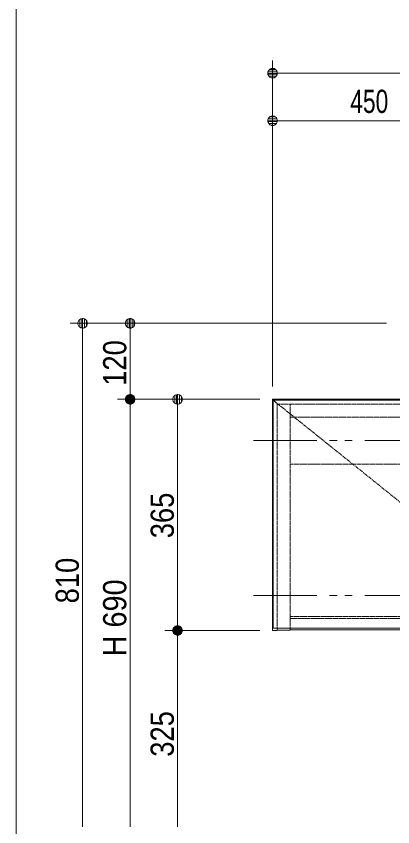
# Model space of a CAD drawing. Units: millimetres, scale not verified. Extents: x -6062 to 6062, y -3045 to 3045.
# Drawn here: x -368 to 228, y -2055 to -775 of the extents above; entities that cross this region are included whole.
import ezdxf
from ezdxf.enums import TextEntityAlignment as Align

# ---------------------------------------------------------------- set-up
doc = ezdxf.new("R2010")
doc.units = ezdxf.units.MM
doc.header["$LTSCALE"] = 20
doc.linetypes.add('DASHED1', pattern=[1.8, 1.2, -0.6])
doc.linetypes.add('DOUBLE_CHAIN1', pattern=[8.8, 5, -1, 0.6, -0.6, 0.6, -1])
for name, color, linetype, lineweight in [('0-0_1図面枠', 7, 'Continuous', 9), ('0-1_5ボウル・キャビネット', 7, 'Continuous', 9), ('0-2_2寸法-1', 7, 'Continuous', 9), ('0-3_0', 7, 'Continuous', 9)]:
    doc.layers.add(name, color=color, linetype=linetype, lineweight=lineweight)
doc.styles.add('ＭＳ Ｐゴシック', font='')
doc.styles.get('ＭＳ Ｐゴシック').set_extended_font_data('MS PGothic')

# ---------------------------------------------------------------- blocks, each defined once
blk = doc.blocks.new('グループ-4')
at = {"layer": '0-0_1図面枠'}
blk.add_line((28400, 41000), (28400, -48600), dxfattribs=at)
blk = doc.blocks.new('_Dot')
at = {"layer": '0-3_0'}
for p, q in [((-10, 0), (-20, 0)), ((9.78, 2), (-9.78, 2)), ((7.99, 6), (-7.99, 6)), ((9.16, -3.98), (-9.16, -3.98)), ((6, -7.98), (-6, -7.98))]:
    blk.add_line(p, q, dxfattribs=at)
for points in [[(10, 0), (9.92, 1.25), (9.69, 2.49), (9.3, 3.68), (8.76, 4.82), (8.09, 5.88), (7.29, 6.85), (6.37, 7.71), (5.36, 8.44), (4.26, 9.05), (3.09, 9.51), (1.87, 9.82), (0.63, 9.98), (-0.63, 9.98), (-1.87, 9.82), (-3.09, 9.51), (-4.26, 9.05), (-5.36, 8.44), (-6.37, 7.71), (-7.29, 6.85), (-8.09, 5.88), (-8.76, 4.82), (-9.3, 3.68), (-9.69, 2.49), (-9.92, 1.25), (-10, 0), (0, 0)], [(-10, 0), (-9.92, -1.25), (-9.69, -2.49), (-9.3, -3.68), (-8.76, -4.82), (-8.09, -5.88), (-7.29, -6.85), (-6.37, -7.71), (-5.36, -8.44), (-4.26, -9.05), (-3.09, -9.51), (-1.87, -9.82), (-0.63, -9.98), (0.63, -9.98), (1.87, -9.82), (3.09, -9.51), (4.26, -9.05), (5.36, -8.44), (6.37, -7.71), (7.29, -6.85), (8.09, -5.88), (8.76, -4.82), (9.3, -3.68), (9.69, -2.49), (9.92, -1.25), (10, 0), (0, 0)]]:
    blk.add_lwpolyline(points, close=True, dxfattribs=at)
blk = doc.blocks.new('グループ-16')
at = {"layer": '0-1_5ボウル・キャビネット'}
for points in [[(36530, -27630), (36500, -27600), (54500, -27600), (54470, -27630)], [(36530, -27630), (36500, -27600), (36500, -34900), (36650, -34900), (36650, -34830)], [(54470, -27630), (54500, -27600), (54500, -34900), (54350, -34900), (54350, -34830)]]:
    blk.add_lwpolyline(points, dxfattribs=at)
at = {"layer": '0-1_5ボウル・キャビネット', "linetype": 'DASHED1'}
for points in [[(36530, -27630), (36650, -27750), (54350, -27750), (54470, -27630)], [(36650, -34830), (36650, -27750), (36530, -27630)], [(54350, -34830), (54350, -27750), (54470, -27630)]]:
    blk.add_lwpolyline(points, dxfattribs=at)
blk = doc.blocks.new('グループ-17')
at = {"layer": '0-1_5ボウル・キャビネット', "linetype": 'DASHED1'}
for p, q in [((37060, -34830), (37060, -27750)), ((53940, -34830), (53940, -27750))]:
    blk.add_line(p, q, dxfattribs=at)
at = {"layer": '0-1_5ボウル・キャビネット'}
for points in [[(36650, -34890), (37060, -34890), (37060, -34830)], [(54350, -34890), (53940, -34890), (53940, -34830)]]:
    blk.add_lwpolyline(points, dxfattribs=at)
blk = doc.blocks.new('グループ-18')
at = {"layer": '0-1_5ボウル・キャビネット', "linetype": 'DASHED1'}
blk.add_line((45586, -28376), (45414, -28376), dxfattribs=at)
for points in [[(45938.4, -28488), (46135, -28210), (46135, -28160), (44865, -28160), (44865, -28210), (45061.6, -28488)], [(45380, -28266.3), (45380, -28160), (45060, -28160), (45060, -28266.3)], [(45135.1, -28446), (45170, -28446), (45170, -28306), (45135.1, -28306)], [(45304.9, -28446), (45270, -28446), (45270, -28306), (45304.9, -28306)], [(45620, -28266.3), (45620, -28160), (45940, -28160), (45940, -28266.3)], [(45695.1, -28446), (45730, -28446), (45730, -28306), (45695.1, -28306)], [(45864.9, -28446), (45830, -28446), (45830, -28306), (45864.9, -28306)]]:
    blk.add_lwpolyline(points, dxfattribs=at)
for centre, radius in [((45220, -28376), 194), ((45220, -28376), 142), ((45220, -28376), 110), ((45780, -28376), 194), ((45780, -28376), 142), ((45780, -28376), 110)]:
    blk.add_circle(centre, radius, dxfattribs=at)
blk = doc.blocks.new('グループ-19')
at = {"layer": '0-1_5ボウル・キャビネット', "linetype": 'DASHED1'}
for p, q in [((53940, -28160), (37060, -28160)), ((37060, -29650), (53940, -29650))]:
    blk.add_line(p, q, dxfattribs=at)
at = {"layer": '0-1_5ボウル・キャビネット'}
blk.add_line((37060, -34880), (53940, -34880), dxfattribs=at)
at = {"layer": '0-1_5ボウル・キャビネット', "linetype": 'DOUBLE_CHAIN1'}
blk.add_lwpolyline([(36520, -27630), (45500, -34830), (54480, -27630)], dxfattribs=at)
at = {"layer": '0-1_5ボウル・キャビネット'}
blk.add_lwpolyline([(36520, -27630), (54480, -27630), (54480, -34830), (36520, -34830)], close=True, dxfattribs=at)
at = {"layer": '0-1_5ボウル・キャビネット', "linetype": 'DASHED1'}
blk.add_lwpolyline([(37060, -34460), (53940, -34460), (53940, -34520), (37060, -34520)], close=True, dxfattribs=at)
at = {"layer": '0-1_5ボウル・キャビネット'}
for name in ['グループ-16', 'グループ-17', 'グループ-18']:
    blk.add_blockref(name, (0, 0), dxfattribs=at)

msp = doc.modelspace()

# ---------------------------------------------------------------- linework, layer by layer
at = {"layer": '0-1_5ボウル・キャビネット', "linetype": 'DOUBLE_CHAIN1'}
for p, q in [((987.5, -1445), (-12.5, -1445)), ((987.5, -1690), (-12.5, -1690))]:
    msp.add_line(p, q, dxfattribs=at)
at = {"layer": '0-2_2寸法-1'}
for p, q in [((37.5, -920), (37.5, -845)), ((922.49, -865), (52.51, -865)), ((37.5, -1360), (37.5, -920)), ((52.51, -940), (472.49, -940)), ((-207.5, -1260), (-282.5, -1260)), ((217.5, -1260), (-207.5, -1260)), ((-262.5, -2054.99), (-262.5, -1275.01)), ((-187.5, -1275.01), (-187.5, -1364.99)), ((-132.5, -1380), (-207.5, -1380)), ((-132.5, -1380), (-207.5, -1380)), ((17.5, -1380), (-132.5, -1380)), ((-187.5, -2054.99), (-187.5, -1395.01)), ((-112.5, -1729.99), (-112.5, -1395.01)), ((17.5, -1745), (-132.5, -1745)), ((17.5, -1745), (-132.5, -1745)), ((-112.5, -2054.99), (-112.5, -1760.01))]:
    msp.add_line(p, q, dxfattribs=at)

# ---------------------------------------------------------------- block references
at = {"layer": '0-0_1図面枠', "xscale": 0.05, "yscale": 0.05}
msp.add_blockref('グループ-4', (-1787.5, 0), dxfattribs=at)
at = {"layer": '0-1_5ボウル・キャビネット', "xscale": 0.05, "yscale": 0.05}
msp.add_blockref('グループ-19', (-1787.5, 0), dxfattribs=at)
at = {"layer": '0-2_2寸法-1', "xscale": 0.7503418, "yscale": 0.7503418}
for p, rotation in [((37.5, -865), 180), ((37.5, -940), 180), ((-262.5, -1260), 90), ((-187.5, -1260), 90), ((-187.5, -1380), 270), ((-187.5, -1380), 90), ((-112.5, -1380), 90), ((-112.5, -1745), 270), ((-112.5, -1745), 90)]:
    msp.add_blockref('_Dot', p, dxfattribs=dict(at, rotation=rotation))

# ---------------------------------------------------------------- texts
at = {"layer": '0-2_2寸法-1', "style": 'ＭＳ Ｐゴシック', "width": 0.75}
msp.add_text('450 （375）', height=36.66, dxfattribs=at).set_placement((160.29, -938.81), align=Align.BOTTOM_LEFT)
at = {"layer": '0-2_2寸法-1', "style": 'ＭＳ Ｐゴシック'}
for s, height, width, p in [('120', 36.66, 0.9, (-182.54, -1358.61)), ('365', 36.66, 0.9, (-107.44, -1599.39)), ('810', 36.66, 0.9, (-257.54, -1702.18)), ('H 690', 36.69, 0.95, (-182.54, -1785.99)), ('325', 36.66, 0.9, (-107.44, -1944.39))]:
    msp.add_text(s, height=height, rotation=90, dxfattribs=dict(at, width=width)).set_placement(p, align=Align.BOTTOM_LEFT)

doc.saveas('drawing.dxf')
